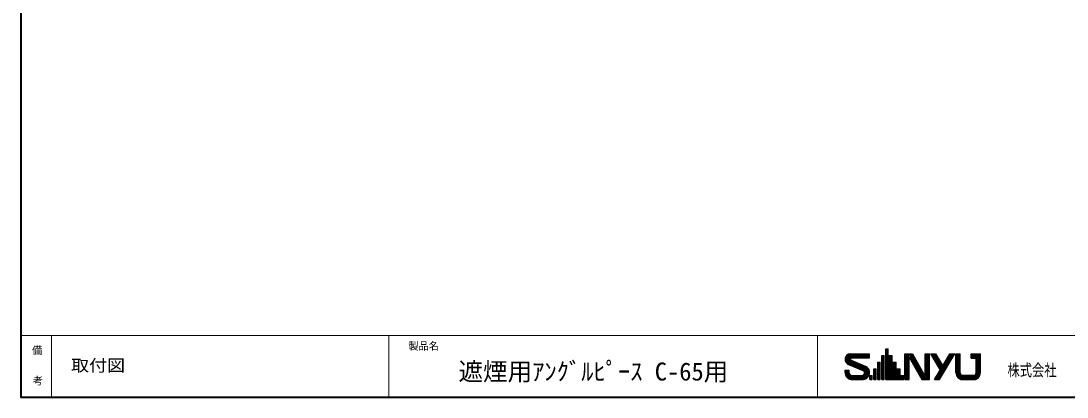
# Model space of a CAD drawing. Units: millimetres on the paper. Extents: x -606 to 595, y -152 to 420.
# Drawn here: x -200.5 to 55.3, y -151.5 to -59.7 of the extents above; entities that cross this region are included whole.
import ezdxf
from ezdxf.enums import TextEntityAlignment as Align

# ---------------------------------------------------------------- set-up
doc = ezdxf.new("R2010")
doc.units = ezdxf.units.MM
doc.layers.add('F-0', color=4, linetype='Continuous', lineweight=25)
doc.layers.add('F-2', color=7, linetype='Continuous')
doc.layers.add('F-3', color=7, linetype='Continuous')
doc.styles.add('ＭＳ ゴシック', font='')
doc.styles.get('ＭＳ ゴシック').set_extended_font_data('MS Gothic')

msp = doc.modelspace()

# ---------------------------------------------------------------- linework, layer by layer
at = {"layer": 'F-0', "lineweight": 18}
for p, q in [((-200.5, -136.5), (189, -136.5)), ((-193, -136.5), (-193, -151.5)), ((-110.5, -136.5), (-110.5, -151.5)), ((-5.75, -136.5), (-5.75, -151.5))]:
    msp.add_line(p, q, dxfattribs=at)
at = {"layer": 'F-0'}
for p, q in [((10.976, -139.729), (11.576, -139.729)), ((10.976, -147.256), (10.976, -139.729)), ((11.187, -147.256), (11.187, -139.729)), ((11.398, -147.256), (11.398, -139.729)), ((11.576, -141.394), (11.576, -139.729)), ((1.018, -142.316), (2.359, -142.316)), ((1.029, -142.105), (2.387, -142.105)), ((1.041, -142.527), (2.572, -142.527)), ((1.074, -141.894), (7.013, -141.894)), ((1.098, -142.738), (3.08, -142.738)), ((1.156, -141.683), (7.013, -141.683)), ((1.196, -142.949), (3.589, -142.949)), ((1.285, -141.472), (7.013, -141.472)), ((1.345, -143.16), (4.097, -143.16)), ((1.48, -141.261), (7.013, -141.261)), ((1.807, -141.05), (7.013, -141.05)), ((2.35, -140.928), (7.013, -140.928)), ((2.525, -142.508), (5.945, -143.926)), ((2.608, -141.961), (7.013, -141.961)), ((7.013, -141.961), (7.013, -140.928)), ((9.045, -147.256), (9.045, -143.015)), ((9.045, -143.015), (9.589, -143.015)), ((9.256, -147.256), (9.256, -143.015)), ((9.466, -147.256), (9.466, -143.015)), ((9.589, -147.256), (9.589, -143.015)), ((10.01, -141.394), (10.555, -141.394)), ((10.01, -147.256), (10.01, -141.394)), ((10.221, -147.256), (10.221, -141.394)), ((10.432, -147.256), (10.432, -141.394)), ((10.555, -147.256), (10.555, -141.394)), ((11.576, -141.394), (12.542, -141.394)), ((11.609, -147.256), (11.609, -141.394)), ((11.82, -147.256), (11.82, -141.394)), ((12.031, -147.256), (12.031, -141.394)), ((12.242, -147.256), (12.242, -141.394)), ((12.453, -147.256), (12.453, -141.394)), ((12.542, -143.015), (12.542, -141.394)), ((12.542, -143.015), (13.508, -143.015)), ((12.664, -147.256), (12.664, -143.015)), ((12.875, -147.256), (12.875, -143.015)), ((13.086, -147.256), (13.086, -143.015)), ((13.297, -147.256), (13.297, -143.015)), ((13.508, -144.636), (13.508, -143.015)), ((15.672, -140.928), (17.504, -140.928)), ((15.672, -147.256), (15.672, -140.928)), ((15.883, -147.256), (15.883, -140.928)), ((16.094, -147.256), (16.094, -140.928)), ((16.305, -147.256), (16.305, -140.928)), ((16.51, -140.904), (20.078, -147.256)), ((16.516, -147.256), (16.516, -140.928)), ((16.738, -147.256), (16.738, -141.741)), ((16.738, -141.741), (19.836, -147.256)), ((16.766, -140.928), (20.32, -147.256)), ((17.008, -140.928), (20.562, -147.256)), ((17.25, -140.928), (20.718, -147.105)), ((17.504, -140.928), (20.602, -146.444)), ((20.602, -146.444), (20.602, -140.928)), ((20.602, -140.928), (21.668, -140.928)), ((20.824, -147.256), (20.824, -140.928)), ((21.035, -147.256), (21.035, -140.928)), ((21.246, -147.256), (21.246, -140.928)), ((21.457, -147.256), (21.457, -140.928)), ((21.668, -147.256), (21.668, -140.928)), ((21.901, -140.928), (23.14, -140.928)), ((21.901, -140.928), (24.278, -144.934)), ((22.146, -140.928), (24.53, -144.945)), ((22.391, -140.928), (24.653, -144.738)), ((22.637, -140.928), (24.776, -144.531)), ((22.882, -140.928), (24.898, -144.325)), ((23.14, -140.928), (24.898, -143.89)), ((23.158, -147.256), (26.914, -140.928)), ((23.403, -147.256), (27.16, -140.928)), ((23.649, -147.256), (27.405, -140.928)), ((23.894, -147.256), (27.65, -140.928)), ((24.139, -147.256), (27.896, -140.928)), ((24.898, -143.89), (26.656, -140.928)), ((26.656, -140.928), (27.896, -140.928)), ((28.129, -145.591), (28.129, -140.928)), ((28.129, -140.928), (29.195, -140.928)), ((28.34, -145.719), (28.34, -140.928)), ((28.551, -145.719), (28.551, -140.928)), ((28.762, -145.719), (28.762, -140.928)), ((28.973, -145.719), (28.973, -140.928)), ((29.195, -145.591), (29.195, -140.928)), ((31.859, -140.928), (34.124, -140.928)), ((31.859, -141.994), (31.859, -140.928)), ((31.859, -141.994), (33.058, -141.994)), ((32.07, -141.994), (32.07, -140.928)), ((32.281, -141.994), (32.281, -140.928)), ((32.492, -141.994), (32.492, -140.928)), ((32.703, -141.994), (32.703, -140.928)), ((32.914, -141.994), (32.914, -140.928)), ((33.058, -145.591), (33.058, -141.994)), ((33.125, -141.994), (33.125, -140.928)), ((33.28, -145.719), (33.28, -140.928)), ((33.491, -145.719), (33.491, -140.928)), ((33.702, -145.719), (33.702, -140.928)), ((33.913, -145.719), (33.913, -140.928)), ((34.124, -145.591), (34.124, -140.928)), ((1.018, -144.925), (2.05, -144.925)), ((1.018, -145.524), (1.018, -144.925)), ((1.019, -145.058), (2.051, -145.058)), ((1.019, -145.269), (2.051, -145.269)), ((1.019, -145.48), (2.051, -145.48)), ((1.026, -145.691), (2.064, -145.691)), ((1.574, -143.371), (4.606, -143.371)), ((1.851, -143.526), (5.384, -144.991)), ((1.985, -143.582), (5.114, -143.582)), ((2.05, -145.558), (2.05, -144.925)), ((2.493, -143.792), (5.623, -143.792)), ((3.002, -144.003), (6.107, -144.003)), ((3.51, -144.214), (6.412, -144.214)), ((4.019, -144.425), (6.619, -144.425)), ((4.527, -144.636), (6.767, -144.636)), ((5.036, -144.847), (6.875, -144.847)), ((5.52, -145.058), (6.949, -145.058)), ((5.725, -145.269), (6.994, -145.269)), ((5.804, -145.48), (7.012, -145.48)), ((5.806, -145.691), (7.005, -145.691)), ((8.079, -144.636), (8.623, -144.636)), ((8.079, -147.256), (8.079, -144.636)), ((8.29, -147.256), (8.29, -144.636)), ((8.501, -147.256), (8.501, -144.636)), ((8.623, -147.256), (8.623, -144.636)), ((13.508, -144.636), (14.473, -144.636)), ((13.508, -147.256), (13.508, -144.636)), ((13.719, -147.256), (13.719, -144.636)), ((13.93, -147.256), (13.93, -144.636)), ((14.14, -147.256), (14.14, -144.636)), ((14.351, -147.256), (14.351, -144.636)), ((14.473, -146.257), (14.473, -144.636)), ((22.9, -147.256), (24.278, -144.934)), ((28.129, -145.613), (28.151, -145.613)), ((28.134, -145.719), (29.209, -145.719)), ((33.044, -145.719), (34.119, -145.719)), ((1.06, -145.902), (2.146, -145.902)), ((1.121, -146.113), (2.348, -146.113)), ((1.213, -146.324), (6.818, -146.324)), ((1.343, -146.535), (6.688, -146.535)), ((1.522, -146.746), (6.51, -146.746)), ((1.776, -146.957), (6.255, -146.957)), ((2.202, -147.167), (5.829, -147.167)), ((2.717, -146.224), (5.25, -146.224)), ((2.75, -147.256), (5.425, -147.256)), ((5.54, -146.113), (6.91, -146.113)), ((5.733, -145.902), (6.971, -145.902)), ((7.113, -147.256), (7.113, -146.257)), ((7.113, -146.257), (7.657, -146.257)), ((7.113, -147.256), (7.657, -147.256)), ((7.289, -147.256), (7.289, -146.257)), ((7.5, -147.256), (7.5, -146.257)), ((7.657, -147.256), (7.657, -146.257)), ((8.079, -147.256), (8.623, -147.256)), ((9.045, -147.256), (9.589, -147.256)), ((10.01, -147.256), (10.555, -147.256)), ((10.976, -147.256), (15.439, -147.256)), ((14.473, -146.257), (15.439, -146.257)), ((14.562, -147.256), (14.562, -146.257)), ((14.773, -147.256), (14.773, -146.257)), ((14.984, -147.256), (14.984, -146.257)), ((15.195, -147.256), (15.195, -146.257)), ((15.406, -147.256), (15.406, -146.257)), ((15.439, -147.256), (15.439, -146.257)), ((15.672, -147.256), (16.738, -147.256)), ((19.836, -147.256), (21.668, -147.256)), ((22.9, -147.256), (24.139, -147.256)), ((28.164, -145.93), (29.299, -145.93)), ((28.222, -146.14), (29.555, -146.14)), ((28.313, -146.351), (33.94, -146.351)), ((28.442, -146.562), (33.811, -146.562)), ((28.622, -146.773), (33.631, -146.773)), ((28.882, -146.984), (33.371, -146.984)), ((29.347, -147.195), (32.905, -147.195)), ((29.794, -146.191), (32.459, -146.191)), ((29.794, -147.256), (32.459, -147.256)), ((32.698, -146.14), (34.031, -146.14)), ((32.953, -145.93), (34.089, -145.93))]:
    msp.add_line(p, q, dxfattribs=at)
at = {"layer": 'F-0', "color": 7, "lineweight": 40}
msp.add_lwpolyline([(-200.5, 123.5), (-200.5, -151.5), (189, -151.5)], dxfattribs=at)
at = {"layer": 'F-0'}
for centre, radius, start, end in [((2.368, -142.279), 1.35, 90.76968, 251.60579), ((2.634, -142.245), 0.284, 92.62549, 247.52919), ((2.75, -145.524), 1.732, 179.99979, 270.00009), ((2.717, -145.558), 0.666, 179.99979, 270.00009), ((5.182, -145.592), 0.632, 267.5421, 69.85329), ((5.282, -145.525), 1.731, 269.93188, 67.46921), ((29.794, -145.591), 1.665, 179.99979, 270.00009), ((29.794, -145.591), 0.6, 179.99979, 270.00009), ((32.459, -145.591), 0.6, 270.00009, 0), ((32.459, -145.591), 1.665, 270.00009, 0)]:
    msp.add_arc(centre, radius, start, end, dxfattribs=at)

# ---------------------------------------------------------------- texts
at = {"layer": 'F-0', "color": 7, "style": 'ＭＳ ゴシック', "width": 0.75}
msp.add_text('株式会社', height=2.933, dxfattribs=at).set_placement((40.74, -147.275), align=Align.BOTTOM_LEFT)
at = {"layer": 'F-2', "style": 'ＭＳ ゴシック'}
for s, p in [('製品名', (-105.773, -140.502)), ('備', (-197.789, -141.587)), ('考', (-197.61, -149.01))]:
    msp.add_text(s, height=1.833, dxfattribs=at).set_placement(p, align=Align.BOTTOM_LEFT)
at = {"layer": 'F-3', "style": 'ＭＳ ゴシック', "width": 1.1}
msp.add_text('取付図', height=2.933, dxfattribs=at).set_placement((-188.236, -146.132), align=Align.BOTTOM_LEFT)
at = {"layer": 'F-3', "style": 'ＭＳ ゴシック'}
msp.add_text('遮煙用ｱﾝｸﾞﾙﾋﾟｰｽ C-65用', height=4.399, dxfattribs=at).set_placement((-93.499, -148.79), align=Align.BOTTOM_LEFT)

doc.saveas('drawing.dxf')
